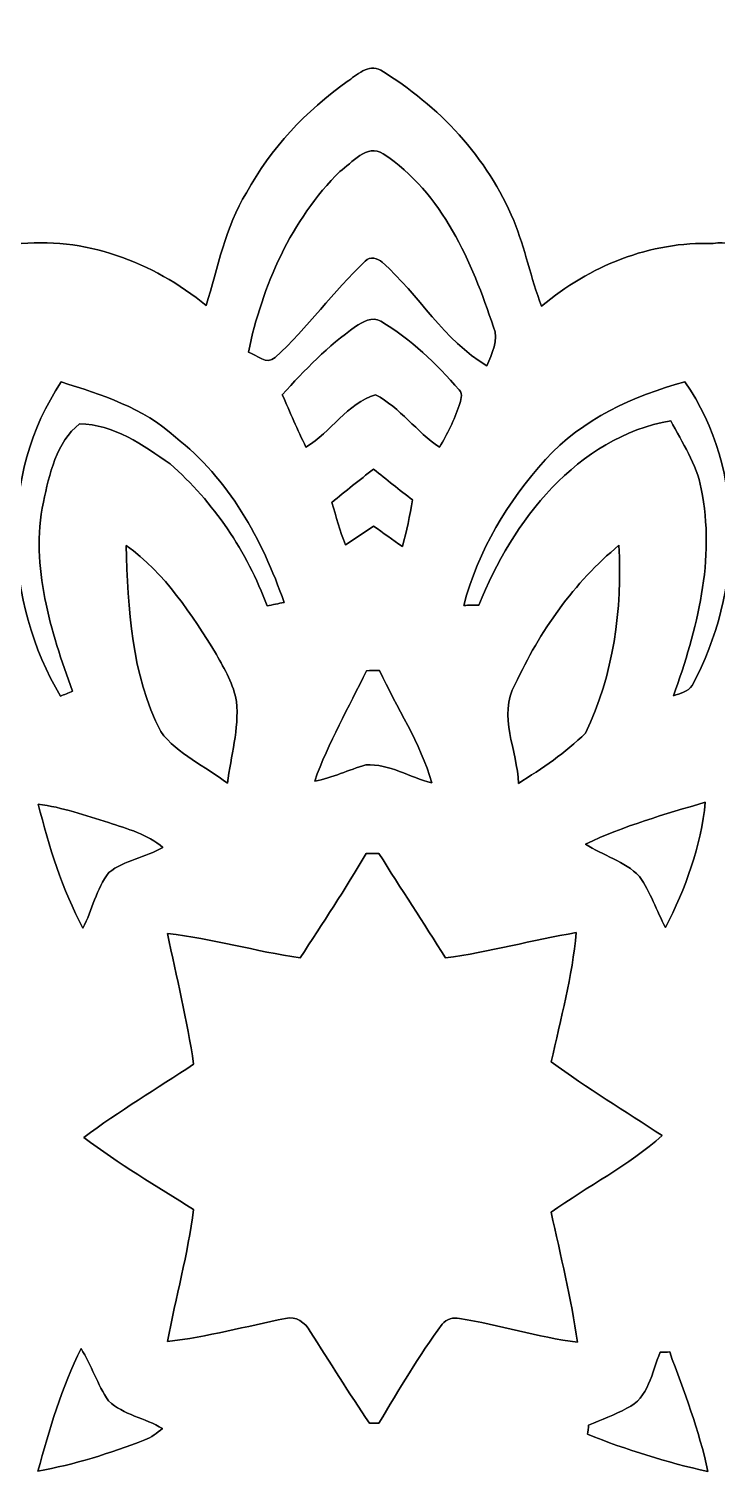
# Model space of a CAD drawing. Header units: centimetres. Extents: x -16.8 to 16.8, y -16.7 to 16.7.
# Drawn here: x 2.28 to 9.05, y -9.16 to 5.13 of the extents above; entities that cross this region are included whole.
import ezdxf

# ---------------------------------------------------------------- set-up
doc = ezdxf.new("R2010")
doc.units = ezdxf.units.CM
doc.header["$MEASUREMENT"] = 0
doc.layers.add('Layer 1', color=7, linetype='Continuous')

msp = doc.modelspace()

# ---------------------------------------------------------------- linework, layer by layer
at = {"layer": 'Layer 1', "color": 7}
for points, knots in [([(-16.77458, 16.66875), (-16.77458, 16.66875), (16.77458, 16.66875), (16.77458, 16.66875), (16.77458, 16.66875), (16.77458, 16.66875), (16.77458, -16.66875), (16.77458, -16.66875), (16.77458, -16.66875), (16.77458, -16.66875), (-16.77458, -16.66875), (-16.77458, -16.66875), (-16.77458, -16.66875), (-16.77458, -16.66875), (-16.77458, 16.66875), (-16.77458, 16.66875), (-16.77458, 16.66875), (-16.77458, 16.66875), (-16.77458, 16.66875), (-16.77458, 16.66875)], [0, 0, 0, 0, 0.16666667, 0.16666667, 0.16666667, 0.16666667, 0.33333333, 0.33333333, 0.33333333, 0.33333333, 0.5, 0.5, 0.5, 0.5, 0.66666667, 0.66666667, 0.66666667, 0.66666667, 1, 1, 1, 1]), ([(5.41267, 4.60798), (5.00733, 4.32082), (4.66055, 3.95146), (4.42031, 3.51508), (4.42031, 3.51508), (4.21464, 3.17535), (4.14055, 2.78059), (4.02484, 2.40594), (4.02484, 2.40594), (3.50238, 2.83386), (2.82293, 3.09174), (2.14101, 3.00743), (2.14101, 3.00743), (1.81681, 2.90266), (1.62031, 2.60632), (1.43263, 2.3428), (1.43263, 2.3428), (1.19451, 1.99214), (1.11795, 1.56845), (1.02129, 1.16381), (1.02129, 1.16381), (0.69215, 1.36454), (0.35983, 1.57798), (-0.01799, 1.67393), (-0.01799, 1.67393), (-0.58773, 1.85349), (-1.20579, 1.80481), (-1.78294, 1.68346), (-1.78294, 1.68346), (-1.93146, 1.16522), (-1.92687, 0.61031), (-1.82492, 0.08396), (-1.82492, 0.08396), (-1.73637, -0.36371), (-1.51553, -0.76623), (-1.26718, -1.14265), (-1.26718, -1.14265), (-1.80128, -1.22978), (-2.34103, -1.39347), (-2.7499, -1.76495), (-2.7499, -1.76495), (-2.94499, -1.94063), (-3.17782, -2.16041), (-3.12385, -2.45145), (-3.12385, -2.45145), (-3.14043, -3.06493), (-2.90618, -3.66536), (-2.51143, -4.13068), (-2.51143, -4.13068), (-2.70122, -4.18924), (-2.89348, -4.23898), (-3.08398, -4.29472), (-3.08398, -4.29472), (-3.70558, -4.48804), (-4.25274, -4.89479), (-4.63303, -5.42149), (-4.63303, -5.42149), (-4.70464, -5.54567), (-4.90749, -5.68113), (-4.82635, -5.8487), (-4.82635, -5.8487), (-4.54484, -6.34682), (-4.10633, -6.74829), (-3.61139, -7.03051), (-3.61139, -7.03051), (-3.2699, -7.22665), (-2.88114, -7.31308), (-2.51072, -7.43691), (-2.51072, -7.43691), (-2.95204, -7.96008), (-3.2071, -8.65681), (-3.09951, -9.34367), (-3.09951, -9.34367), (-3.04341, -9.57298), (-2.8254, -9.70915), (-2.66277, -9.85873), (-2.66277, -9.85873), (-2.27365, -10.19104), (-1.76777, -10.34274), (-1.27, -10.41506), (-1.27, -10.41506), (-1.57127, -10.88954), (-1.84291, -11.4046), (-1.88419, -11.9761), (-1.88419, -11.9761), (-1.89265, -12.35251), (-1.91594, -12.73951), (-1.82033, -13.10816), (-1.82033, -13.10816), (-1.79105, -13.25845), (-1.61255, -13.28667), (-1.48943, -13.30925), (-1.48943, -13.30925), (-0.87877, -13.40097), (-0.23601, -13.35334), (0.33408, -13.10464), (0.33408, -13.10464), (0.58702, -13.00445), (0.80927, -12.84323), (1.05728, -12.73281), (1.05728, -12.73281), (1.10913, -13.44189), (1.45097, -14.16579), (2.07116, -14.54256), (2.07116, -14.54256), (2.77036, -14.69037), (3.47063, -14.38381), (4.02872, -13.97917), (4.02872, -13.97917), (4.12397, -14.24905), (4.16207, -14.53868), (4.28942, -14.79726), (4.28942, -14.79726), (4.46687, -15.20155), (4.72581, -15.56985), (5.05248, -15.86759), (5.05248, -15.86759), (5.23487, -16.02422), (5.42431, -16.21049), (5.66491, -16.27152), (5.66491, -16.27152), (5.9309, -16.21155), (6.13092, -15.99318), (6.33448, -15.8242), (6.33448, -15.8242), (6.86435, -15.34266), (7.16245, -14.66215), (7.30074, -13.97), (7.30074, -13.97), (7.5438, -14.11605), (7.76781, -14.29985), (8.03839, -14.3951), (8.03839, -14.3951), (8.45679, -14.5475), (8.94503, -14.67626), (9.37295, -14.48858), (9.37295, -14.48858), (9.92223, -14.07654), (10.22279, -13.40203), (10.29899, -12.7314), (10.29899, -12.7314), (10.54312, -12.84993), (10.76501, -13.01009), (11.01831, -13.11134), (11.01831, -13.11134), (11.58628, -13.36357), (12.23045, -13.40132), (12.83829, -13.29866), (12.83829, -13.29866), (12.92225, -13.25774), (13.09511, -13.2909), (13.1318, -13.17061), (13.1318, -13.17061), (13.31489, -12.59099), (13.26515, -11.9574), (13.09899, -11.37955), (13.09899, -11.37955), (12.9988, -11.03136), (12.79137, -10.72903), (12.62486, -10.41153), (12.62486, -10.41153), (13.31454, -10.32651), (14.03703, -10.01818), (14.41697, -9.4107), (14.41697, -9.4107), (14.51504, -9.02652), (14.44484, -8.61942), (14.32525, -8.2483), (14.32525, -8.2483), (14.22964, -7.93962), (14.02327, -7.68562), (13.86311, -7.40974), (13.86311, -7.40974), (14.20566, -7.32155), (14.55632, -7.24429), (14.87029, -7.0739), (14.87029, -7.0739), (15.367, -6.83507), (15.76917, -6.43572), (16.07467, -5.98346), (16.07467, -5.98346), (16.12724, -5.90197), (16.20414, -5.79579), (16.14135, -5.69842), (16.14135, -5.69842), (15.89229, -5.19642), (15.44496, -4.82), (14.97259, -4.53602), (14.97259, -4.53602), (14.63075, -4.33105), (14.23599, -4.25168), (13.85923, -4.13879), (13.85923, -4.13879), (14.07125, -3.80153), (14.32525, -3.47557), (14.39721, -3.07269), (14.39721, -3.07269), (14.46248, -2.69169), (14.5669, -2.18052), (14.22823, -1.89371), (14.22823, -1.89371), (13.80455, -1.44074), (13.20659, -1.2319), (12.61216, -1.12854), (12.61216, -1.12854), (12.79525, -0.83503), (12.98857, -0.54151), (13.08347, -0.20496), (13.08347, -0.20496), (13.29443, 0.36336), (13.28314, 0.99166), (13.14697, 1.57586), (13.14697, 1.57586), (13.10569, 1.75648), (12.86827, 1.7205), (12.73387, 1.76671), (12.73387, 1.76671), (12.14649, 1.81751), (11.52807, 1.79246), (10.98515, 1.54023), (10.98515, 1.54023), (10.74067, 1.44074), (10.53077, 1.27847), (10.29511, 1.1624), (10.29511, 1.1624), (10.23126, 1.45344), (10.21327, 1.76071), (10.07463, 2.02918), (10.07463, 2.02918), (9.94586, 2.27859), (9.79911, 2.52307), (9.6079, 2.72909), (9.6079, 2.72909), (9.4488, 2.88396), (9.25618, 3.05894), (9.01382, 3.0159), (9.01382, 3.0159), (8.39435, 3.03812), (7.79533, 2.79471), (7.32543, 2.39959), (7.32543, 2.39959), (7.21713, 2.67441), (7.16456, 2.96792), (7.05097, 3.24062), (7.05097, 3.24062), (6.79415, 3.86115), (6.31331, 4.37409), (5.74216, 4.71946), (5.74216, 4.71946), (5.62328, 4.79178), (5.50192, 4.66831), (5.41267, 4.60798)], [0, 0, 0, 0, 0.015625, 0.015625, 0.015625, 0.015625, 0.03125, 0.03125, 0.03125, 0.03125, 0.046875, 0.046875, 0.046875, 0.046875, 0.0625, 0.0625, 0.0625, 0.0625, 0.078125, 0.078125, 0.078125, 0.078125, 0.09375, 0.09375, 0.09375, 0.09375, 0.109375, 0.109375, 0.109375, 0.109375, 0.125, 0.125, 0.125, 0.125, 0.140625, 0.140625, 0.140625, 0.140625, 0.15625, 0.15625, 0.15625, 0.15625, 0.171875, 0.171875, 0.171875, 0.171875, 0.1875, 0.1875, 0.1875, 0.1875, 0.203125, 0.203125, 0.203125, 0.203125, 0.21875, 0.21875, 0.21875, 0.21875, 0.234375, 0.234375, 0.234375, 0.234375, 0.25, 0.25, 0.25, 0.25, 0.265625, 0.265625, 0.265625, 0.265625, 0.28125, 0.28125, 0.28125, 0.28125, 0.296875, 0.296875, 0.296875, 0.296875, 0.3125, 0.3125, 0.3125, 0.3125, 0.328125, 0.328125, 0.328125, 0.328125, 0.34375, 0.34375, 0.34375, 0.34375, 0.359375, 0.359375, 0.359375, 0.359375, 0.375, 0.375, 0.375, 0.375, 0.390625, 0.390625, 0.390625, 0.390625, 0.40625, 0.40625, 0.40625, 0.40625, 0.421875, 0.421875, 0.421875, 0.421875, 0.4375, 0.4375, 0.4375, 0.4375, 0.453125, 0.453125, 0.453125, 0.453125, 0.46875, 0.46875, 0.46875, 0.46875, 0.484375, 0.484375, 0.484375, 0.484375, 0.5, 0.5, 0.5, 0.5, 0.515625, 0.515625, 0.515625, 0.515625, 0.53125, 0.53125, 0.53125, 0.53125, 0.546875, 0.546875, 0.546875, 0.546875, 0.5625, 0.5625, 0.5625, 0.5625, 0.578125, 0.578125, 0.578125, 0.578125, 0.59375, 0.59375, 0.59375, 0.59375, 0.609375, 0.609375, 0.609375, 0.609375, 0.625, 0.625, 0.625, 0.625, 0.640625, 0.640625, 0.640625, 0.640625, 0.65625, 0.65625, 0.65625, 0.65625, 0.671875, 0.671875, 0.671875, 0.671875, 0.6875, 0.6875, 0.6875, 0.6875, 0.703125, 0.703125, 0.703125, 0.703125, 0.71875, 0.71875, 0.71875, 0.71875, 0.734375, 0.734375, 0.734375, 0.734375, 0.75, 0.75, 0.75, 0.75, 0.765625, 0.765625, 0.765625, 0.765625, 0.78125, 0.78125, 0.78125, 0.78125, 0.796875, 0.796875, 0.796875, 0.796875, 0.8125, 0.8125, 0.8125, 0.8125, 0.828125, 0.828125, 0.828125, 0.828125, 0.84375, 0.84375, 0.84375, 0.84375, 0.859375, 0.859375, 0.859375, 0.859375, 0.875, 0.875, 0.875, 0.875, 0.890625, 0.890625, 0.890625, 0.890625, 0.90625, 0.90625, 0.90625, 0.90625, 0.921875, 0.921875, 0.921875, 0.921875, 0.9375, 0.9375, 0.9375, 0.9375, 0.953125, 0.953125, 0.953125, 0.953125, 0.96875, 0.96875, 0.96875, 0.96875, 1, 1, 1, 1]), ([(5.34106, 3.72533), (5.45782, 3.80577), (5.6074, 4.00262), (5.76686, 3.89819), (5.76686, 3.89819), (6.35106, 3.51296), (6.63963, 2.83457), (6.8513, 2.19428), (6.8513, 2.19428), (6.90951, 2.06375), (6.83401, 1.93287), (6.78709, 1.81293), (6.78709, 1.81293), (6.36341, 2.06058), (6.11999, 2.51248), (5.75804, 2.83069), (5.75804, 2.83069), (5.71253, 2.8702), (5.63562, 2.8956), (5.59047, 2.84163), (5.59047, 2.84163), (5.27332, 2.54741), (5.02461, 2.18475), (4.70253, 1.89477), (4.70253, 1.89477), (4.62209, 1.8161), (4.52296, 1.92088), (4.43971, 1.94557), (4.43971, 1.94557), (4.57694, 2.60103), (4.86057, 3.24838), (5.34106, 3.72533)], [0, 0, 0, 0, 0.11111111, 0.11111111, 0.11111111, 0.11111111, 0.22222222, 0.22222222, 0.22222222, 0.22222222, 0.33333333, 0.33333333, 0.33333333, 0.33333333, 0.44444444, 0.44444444, 0.44444444, 0.44444444, 0.55555556, 0.55555556, 0.55555556, 0.55555556, 0.66666667, 0.66666667, 0.66666667, 0.66666667, 0.77777778, 0.77777778, 0.77777778, 0.77777778, 1, 1, 1, 1]), ([(5.49381, 2.19851), (5.56472, 2.24473), (5.65891, 2.30258), (5.74287, 2.25108), (5.74287, 2.25108), (6.03779, 2.07539), (6.29073, 1.83586), (6.51263, 1.57515), (6.51263, 1.57515), (6.55708, 1.53282), (6.52745, 1.47249), (6.51475, 1.42275), (6.51475, 1.42275), (6.46642, 1.27847), (6.39692, 1.14229), (6.32072, 1.01106), (6.32072, 1.01106), (6.09459, 1.16346), (5.93407, 1.40053), (5.69101, 1.52788), (5.69101, 1.52788), (5.41161, 1.44251), (5.25357, 1.15993), (5.00697, 1.01353), (5.00697, 1.01353), (4.92372, 1.18286), (4.84928, 1.35608), (4.77344, 1.52859), (4.77344, 1.52859), (4.99392, 1.77094), (5.22464, 2.00907), (5.49381, 2.19851)], [0, 0, 0, 0, 0.11111111, 0.11111111, 0.11111111, 0.11111111, 0.22222222, 0.22222222, 0.22222222, 0.22222222, 0.33333333, 0.33333333, 0.33333333, 0.33333333, 0.44444444, 0.44444444, 0.44444444, 0.44444444, 0.55555556, 0.55555556, 0.55555556, 0.55555556, 0.66666667, 0.66666667, 0.66666667, 0.66666667, 0.77777778, 0.77777778, 0.77777778, 0.77777778, 1, 1, 1, 1]), ([(2.59927, 1.65382), (2.99649, 1.53035), (3.40783, 1.39771), (3.72181, 1.11125), (3.72181, 1.11125), (4.24709, 0.70344), (4.57659, 0.10372), (4.79143, -0.5147), (4.79143, -0.5147), (4.73534, -0.52634), (4.6796, -0.53799), (4.62386, -0.54928), (4.62386, -0.54928), (4.42842, -0.01482), (4.09787, 0.47272), (3.6703, 0.84808), (3.6703, 0.84808), (3.40748, 1.02905), (3.11256, 1.24213), (2.77989, 1.24072), (2.77989, 1.24072), (2.54811, 1.0668), (2.4825, 0.74013), (2.42323, 0.47272), (2.42323, 0.47272), (2.29376, -0.16545), (2.49555, -0.79551), (2.71004, -1.38889), (2.71004, -1.38889), (2.67018, -1.40476), (2.63066, -1.42064), (2.59115, -1.43686), (2.59115, -1.43686), (2.04047, -0.50729), (1.98367, 0.74154), (2.59927, 1.65382)], [0, 0, 0, 0, 0.1, 0.1, 0.1, 0.1, 0.2, 0.2, 0.2, 0.2, 0.3, 0.3, 0.3, 0.3, 0.4, 0.4, 0.4, 0.4, 0.5, 0.5, 0.5, 0.5, 0.6, 0.6, 0.6, 0.6, 0.7, 0.7, 0.7, 0.7, 0.8, 0.8, 0.8, 0.8, 1, 1, 1, 1]), ([(8.73584, 1.65488), (9.3412, 0.77682), (9.3024, -0.41487), (8.80569, -1.33103), (8.80569, -1.33103), (8.76617, -1.39453), (8.68539, -1.40688), (8.62154, -1.43369), (8.62154, -1.43369), (8.85613, -0.78564), (9.03711, -0.08819), (8.89494, 0.6036), (8.89494, 0.6036), (8.85084, 0.84702), (8.70867, 1.05728), (8.59578, 1.27247), (8.59578, 1.27247), (7.67327, 1.1109), (7.03615, 0.28399), (6.70877, -0.54151), (6.70877, -0.54151), (6.65868, -0.54187), (6.60894, -0.54257), (6.55955, -0.54363), (6.55955, -0.54363), (6.69925, -0.00776), (6.99347, 0.48331), (7.36388, 0.89112), (7.36388, 0.89112), (7.72407, 1.28799), (8.22642, 1.51836), (8.73584, 1.65488)], [0, 0, 0, 0, 0.11111111, 0.11111111, 0.11111111, 0.11111111, 0.22222222, 0.22222222, 0.22222222, 0.22222222, 0.33333333, 0.33333333, 0.33333333, 0.33333333, 0.44444444, 0.44444444, 0.44444444, 0.44444444, 0.55555556, 0.55555556, 0.55555556, 0.55555556, 0.66666667, 0.66666667, 0.66666667, 0.66666667, 0.77777778, 0.77777778, 0.77777778, 0.77777778, 1, 1, 1, 1]), ([(5.67196, 0.79587), (5.80002, 0.69532), (5.92561, 0.59126), (6.05649, 0.49389), (6.05649, 0.49389), (6.02756, 0.34008), (5.99757, 0.18591), (5.95524, 0.03493), (5.95524, 0.03493), (5.85964, 0.10125), (5.7658, 0.17004), (5.67161, 0.23671), (5.67161, 0.23671), (5.58059, 0.17427), (5.48922, 0.11183), (5.39644, 0.05256), (5.39644, 0.05256), (5.34035, 0.18768), (5.30296, 0.32914), (5.26203, 0.46884), (5.26203, 0.46884), (5.39679, 0.58032), (5.53261, 0.69003), (5.67196, 0.79587)], [0, 0, 0, 0, 0.14285714, 0.14285714, 0.14285714, 0.14285714, 0.28571429, 0.28571429, 0.28571429, 0.28571429, 0.42857143, 0.42857143, 0.42857143, 0.42857143, 0.57142857, 0.57142857, 0.57142857, 0.57142857, 0.71428571, 0.71428571, 0.71428571, 0.71428571, 1, 1, 1, 1]), ([(3.2385, 0.04551), (3.62197, -0.2286), (3.88161, -0.63183), (4.12574, -1.02623), (4.12574, -1.02623), (4.20758, -1.17228), (4.29436, -1.32186), (4.32435, -1.48872), (4.32435, -1.48872), (4.34834, -1.76071), (4.26791, -2.02565), (4.2351, -2.29341), (4.2351, -2.29341), (4.01708, -2.12443), (3.74509, -2.00942), (3.57717, -1.78506), (3.57717, -1.78506), (3.28895, -1.22238), (3.25402, -0.57432), (3.2385, 0.04551)], [0, 0, 0, 0, 0.16666667, 0.16666667, 0.16666667, 0.16666667, 0.33333333, 0.33333333, 0.33333333, 0.33333333, 0.5, 0.5, 0.5, 0.5, 0.66666667, 0.66666667, 0.66666667, 0.66666667, 1, 1, 1, 1]), ([(7.06614, -1.31974), (7.30356, -0.80257), (7.6454, -0.31574), (8.08637, 0.04763), (8.08637, 0.04763), (8.11953, -0.57926), (8.03346, -1.23084), (7.75652, -1.79917), (7.75652, -1.79917), (7.5632, -1.99461), (7.32825, -2.14701), (7.09683, -2.29482), (7.09683, -2.29482), (7.09083, -1.97309), (6.88693, -1.62807), (7.06614, -1.31974)], [0, 0, 0, 0, 0.2, 0.2, 0.2, 0.2, 0.4, 0.4, 0.4, 0.4, 0.6, 0.6, 0.6, 0.6, 1, 1, 1, 1]), ([(5.6007, -1.18639), (5.64339, -1.18498), (5.68607, -1.18357), (5.72911, -1.18251), (5.72911, -1.18251), (5.8995, -1.55152), (6.1341, -1.89548), (6.24522, -2.28953), (6.24522, -2.28953), (6.02686, -2.23626), (5.82789, -2.10009), (5.59682, -2.11279), (5.59682, -2.11279), (5.42678, -2.15971), (5.26768, -2.2419), (5.0927, -2.27154), (5.0927, -2.27154), (5.22499, -1.89301), (5.42996, -1.54764), (5.6007, -1.18639)], [0, 0, 0, 0, 0.16666667, 0.16666667, 0.16666667, 0.16666667, 0.33333333, 0.33333333, 0.33333333, 0.33333333, 0.5, 0.5, 0.5, 0.5, 0.66666667, 0.66666667, 0.66666667, 0.66666667, 1, 1, 1, 1]), ([(2.37173, -2.49731), (2.60879, -2.53012), (2.83598, -2.60914), (3.06423, -2.67935), (3.06423, -2.67935), (3.24838, -2.74179), (3.44911, -2.79294), (3.59939, -2.92488), (3.59939, -2.92488), (3.42794, -3.02048), (3.22157, -3.04906), (3.06599, -3.17183), (3.06599, -3.17183), (2.94217, -3.33234), (2.90442, -3.54048), (2.8127, -3.71898), (2.8127, -3.71898), (2.60703, -3.33693), (2.47897, -2.91641), (2.37173, -2.49731)], [0, 0, 0, 0, 0.16666667, 0.16666667, 0.16666667, 0.16666667, 0.33333333, 0.33333333, 0.33333333, 0.33333333, 0.5, 0.5, 0.5, 0.5, 0.66666667, 0.66666667, 0.66666667, 0.66666667, 1, 1, 1, 1]), ([(7.75723, -2.89207), (8.134, -2.7118), (8.53616, -2.59786), (8.93586, -2.48003), (8.93586, -2.48003), (8.89282, -2.91006), (8.74148, -3.32952), (8.54534, -3.71299), (8.54534, -3.71299), (8.45361, -3.54789), (8.39823, -3.36303), (8.2871, -3.20922), (8.2871, -3.20922), (8.14141, -3.05682), (7.92868, -3.00531), (7.75723, -2.89207)], [0, 0, 0, 0, 0.2, 0.2, 0.2, 0.2, 0.4, 0.4, 0.4, 0.4, 0.6, 0.6, 0.6, 0.6, 1, 1, 1, 1]), ([(5.59964, -2.9845), (5.64127, -2.98379), (5.6829, -2.98309), (5.72523, -2.98309), (5.72523, -2.98309), (5.93831, -3.32881), (6.16656, -3.66501), (6.37857, -4.01144), (6.37857, -4.01144), (6.81179, -3.95217), (7.23477, -3.83575), (7.66551, -3.76238), (7.66551, -3.76238), (7.62811, -4.19312), (7.51099, -4.61116), (7.42033, -5.03237), (7.42033, -5.03237), (7.77169, -5.29237), (8.14599, -5.51921), (8.51147, -5.75839), (8.51147, -5.75839), (8.17986, -6.05296), (7.7791, -6.25722), (7.41821, -6.51298), (7.41821, -6.51298), (7.51346, -6.93737), (7.614, -7.36141), (7.67927, -7.7918), (7.67927, -7.7918), (7.28733, -7.73889), (6.90809, -7.62212), (6.51863, -7.55756), (6.51863, -7.55756), (6.45619, -7.5438), (6.38563, -7.56073), (6.34682, -7.61471), (6.34682, -7.61471), (6.11893, -7.92445), (5.92102, -8.25535), (5.72523, -8.58626), (5.72523, -8.58626), (5.70159, -8.58696), (5.65397, -8.58802), (5.63033, -8.58873), (5.63033, -8.58873), (5.43207, -8.29028), (5.24122, -7.98689), (5.04931, -7.68456), (5.04931, -7.68456), (4.99957, -7.59954), (4.90855, -7.52898), (4.80519, -7.5565), (4.80519, -7.5565), (4.41854, -7.63482), (4.03648, -7.73924), (3.64384, -7.78439), (3.64384, -7.78439), (3.72569, -7.35013), (3.84563, -6.92326), (3.90137, -6.48441), (3.90137, -6.48441), (3.53624, -6.25651), (3.16442, -6.03638), (2.82081, -5.77674), (2.82081, -5.77674), (3.16794, -5.5178), (3.54083, -5.29555), (3.90172, -5.05672), (3.90172, -5.05672), (3.83963, -4.62386), (3.73062, -4.19982), (3.64596, -3.77155), (3.64596, -3.77155), (4.08552, -3.81988), (4.51203, -3.94723), (4.94982, -4.01038), (4.94982, -4.01038), (5.17102, -3.67136), (5.39291, -3.33269), (5.59964, -2.9845)], [0, 0, 0, 0, 0.04761905, 0.04761905, 0.04761905, 0.04761905, 0.0952381, 0.0952381, 0.0952381, 0.0952381, 0.14285714, 0.14285714, 0.14285714, 0.14285714, 0.19047619, 0.19047619, 0.19047619, 0.19047619, 0.23809524, 0.23809524, 0.23809524, 0.23809524, 0.28571429, 0.28571429, 0.28571429, 0.28571429, 0.33333333, 0.33333333, 0.33333333, 0.33333333, 0.38095238, 0.38095238, 0.38095238, 0.38095238, 0.42857143, 0.42857143, 0.42857143, 0.42857143, 0.47619048, 0.47619048, 0.47619048, 0.47619048, 0.52380952, 0.52380952, 0.52380952, 0.52380952, 0.57142857, 0.57142857, 0.57142857, 0.57142857, 0.61904762, 0.61904762, 0.61904762, 0.61904762, 0.66666667, 0.66666667, 0.66666667, 0.66666667, 0.71428571, 0.71428571, 0.71428571, 0.71428571, 0.76190476, 0.76190476, 0.76190476, 0.76190476, 0.80952381, 0.80952381, 0.80952381, 0.80952381, 0.85714286, 0.85714286, 0.85714286, 0.85714286, 0.9047619, 0.9047619, 0.9047619, 0.9047619, 1, 1, 1, 1]), ([(2.79365, -7.85283), (2.89701, -8.01723), (2.95416, -8.20702), (3.06352, -8.36789), (3.06352, -8.36789), (3.21063, -8.50724), (3.42547, -8.5344), (3.5941, -8.64094), (3.5941, -8.64094), (3.54154, -8.68504), (3.48474, -8.72631), (3.42018, -8.75171), (3.42018, -8.75171), (3.0794, -8.88471), (2.72874, -8.99336), (2.36855, -9.06004), (2.36855, -9.06004), (2.48356, -8.64905), (2.60279, -8.2363), (2.79365, -7.85283)], [0, 0, 0, 0, 0.16666667, 0.16666667, 0.16666667, 0.16666667, 0.33333333, 0.33333333, 0.33333333, 0.33333333, 0.5, 0.5, 0.5, 0.5, 0.66666667, 0.66666667, 0.66666667, 0.66666667, 1, 1, 1, 1]), ([(8.49312, -7.88846), (8.51606, -7.88811), (8.56192, -7.88741), (8.5852, -7.88705), (8.5852, -7.88705), (8.72314, -8.2744), (8.87906, -8.65858), (8.95985, -9.06321), (8.95985, -9.06321), (8.55592, -8.9722), (8.1601, -8.85049), (7.77663, -8.69527), (7.77663, -8.69527), (7.77946, -8.67304), (7.78475, -8.6293), (7.78722, -8.60707), (7.78722, -8.60707), (7.91351, -8.55451), (8.04227, -8.50582), (8.16328, -8.44091), (8.16328, -8.44091), (8.38165, -8.34461), (8.40775, -8.0832), (8.49312, -7.88846)], [0, 0, 0, 0, 0.14285714, 0.14285714, 0.14285714, 0.14285714, 0.28571429, 0.28571429, 0.28571429, 0.28571429, 0.42857143, 0.42857143, 0.42857143, 0.42857143, 0.57142857, 0.57142857, 0.57142857, 0.57142857, 0.71428571, 0.71428571, 0.71428571, 0.71428571, 1, 1, 1, 1])]:
    msp.add_open_spline(points, degree=3, knots=knots, dxfattribs=at)
at = {"layer": 'Layer 1', "color": 8}
for points, knots in [([(5.41267, 4.60798), (5.50192, 4.66831), (5.62328, 4.79178), (5.74216, 4.71946), (5.74216, 4.71946), (6.31331, 4.37409), (6.79415, 3.86115), (7.05097, 3.24062), (7.05097, 3.24062), (7.16456, 2.96792), (7.21713, 2.67441), (7.32543, 2.39959), (7.32543, 2.39959), (7.79533, 2.79471), (8.39435, 3.03812), (9.01382, 3.0159), (9.01382, 3.0159), (9.25618, 3.05894), (9.4488, 2.88396), (9.6079, 2.72909), (9.6079, 2.72909), (9.79911, 2.52307), (9.94586, 2.27859), (10.07463, 2.02918), (10.07463, 2.02918), (10.21327, 1.76071), (10.23126, 1.45344), (10.29511, 1.1624), (10.29511, 1.1624), (10.53077, 1.27847), (10.74067, 1.44074), (10.98515, 1.54023), (10.98515, 1.54023), (11.52807, 1.79246), (12.14649, 1.81751), (12.73387, 1.76671), (12.73387, 1.76671), (12.86827, 1.7205), (13.10569, 1.75648), (13.14697, 1.57586), (13.14697, 1.57586), (13.28314, 0.99166), (13.29443, 0.36336), (13.08347, -0.20496), (13.08347, -0.20496), (12.98857, -0.54151), (12.79525, -0.83503), (12.61216, -1.12854), (12.61216, -1.12854), (13.20659, -1.2319), (13.80455, -1.44074), (14.22823, -1.89371), (14.22823, -1.89371), (14.5669, -2.18052), (14.46248, -2.69169), (14.39721, -3.07269), (14.39721, -3.07269), (14.32525, -3.47557), (14.07125, -3.80153), (13.85923, -4.13879), (13.85923, -4.13879), (14.23599, -4.25168), (14.63075, -4.33105), (14.97259, -4.53602), (14.97259, -4.53602), (15.44496, -4.82), (15.89229, -5.19642), (16.14135, -5.69842), (16.14135, -5.69842), (16.20414, -5.79579), (16.12724, -5.90197), (16.07467, -5.98346), (16.07467, -5.98346), (15.76917, -6.43572), (15.367, -6.83507), (14.87029, -7.0739), (14.87029, -7.0739), (14.55632, -7.24429), (14.20566, -7.32155), (13.86311, -7.40974), (13.86311, -7.40974), (14.02327, -7.68562), (14.22964, -7.93962), (14.32525, -8.2483), (14.32525, -8.2483), (14.44484, -8.61942), (14.51504, -9.02652), (14.41697, -9.4107), (14.41697, -9.4107), (14.03703, -10.01818), (13.31454, -10.32651), (12.62486, -10.41153), (12.62486, -10.41153), (12.79137, -10.72903), (12.9988, -11.03136), (13.09899, -11.37955), (13.09899, -11.37955), (13.26515, -11.9574), (13.31489, -12.59099), (13.1318, -13.17061), (13.1318, -13.17061), (13.09511, -13.2909), (12.92225, -13.25774), (12.83829, -13.29866), (12.83829, -13.29866), (12.23045, -13.40132), (11.58628, -13.36357), (11.01831, -13.11134), (11.01831, -13.11134), (10.76501, -13.01009), (10.54312, -12.84993), (10.29899, -12.7314), (10.29899, -12.7314), (10.22279, -13.40203), (9.92223, -14.07654), (9.37295, -14.48858), (9.37295, -14.48858), (8.94503, -14.67626), (8.45679, -14.5475), (8.03839, -14.3951), (8.03839, -14.3951), (7.76781, -14.29985), (7.5438, -14.11605), (7.30074, -13.97), (7.30074, -13.97), (7.16245, -14.66215), (6.86435, -15.34266), (6.33448, -15.8242), (6.33448, -15.8242), (6.13092, -15.99318), (5.9309, -16.21155), (5.66491, -16.27152), (5.66491, -16.27152), (5.42431, -16.21049), (5.23487, -16.02422), (5.05248, -15.86759), (5.05248, -15.86759), (4.72581, -15.56985), (4.46687, -15.20155), (4.28942, -14.79726), (4.28942, -14.79726), (4.16207, -14.53868), (4.12397, -14.24905), (4.02872, -13.97917), (4.02872, -13.97917), (3.47063, -14.38381), (2.77036, -14.69037), (2.07116, -14.54256), (2.07116, -14.54256), (1.45097, -14.16579), (1.10913, -13.44189), (1.05728, -12.73281), (1.05728, -12.73281), (0.80927, -12.84323), (0.58702, -13.00445), (0.33408, -13.10464), (0.33408, -13.10464), (-0.23601, -13.35334), (-0.87877, -13.40097), (-1.48943, -13.30925), (-1.48943, -13.30925), (-1.61255, -13.28667), (-1.79105, -13.25845), (-1.82033, -13.10816), (-1.82033, -13.10816), (-1.91594, -12.73951), (-1.89265, -12.35251), (-1.88419, -11.9761), (-1.88419, -11.9761), (-1.84291, -11.4046), (-1.57127, -10.88954), (-1.27, -10.41506), (-1.27, -10.41506), (-1.76777, -10.34274), (-2.27365, -10.19104), (-2.66277, -9.85873), (-2.66277, -9.85873), (-2.8254, -9.70915), (-3.04341, -9.57298), (-3.09951, -9.34367), (-3.09951, -9.34367), (-3.2071, -8.65681), (-2.95204, -7.96008), (-2.51072, -7.43691), (-2.51072, -7.43691), (-2.88114, -7.31308), (-3.2699, -7.22665), (-3.61139, -7.03051), (-3.61139, -7.03051), (-4.10633, -6.74829), (-4.54484, -6.34682), (-4.82635, -5.8487), (-4.82635, -5.8487), (-4.90749, -5.68113), (-4.70464, -5.54567), (-4.63303, -5.42149), (-4.63303, -5.42149), (-4.25274, -4.89479), (-3.70558, -4.48804), (-3.08398, -4.29472), (-3.08398, -4.29472), (-2.89348, -4.23898), (-2.70122, -4.18924), (-2.51143, -4.13068), (-2.51143, -4.13068), (-2.90618, -3.66536), (-3.14043, -3.06493), (-3.12385, -2.45145), (-3.12385, -2.45145), (-3.17782, -2.16041), (-2.94499, -1.94063), (-2.7499, -1.76495), (-2.7499, -1.76495), (-2.34103, -1.39347), (-1.80128, -1.22978), (-1.26718, -1.14265), (-1.26718, -1.14265), (-1.51553, -0.76623), (-1.73637, -0.36371), (-1.82492, 0.08396), (-1.82492, 0.08396), (-1.92687, 0.61031), (-1.93146, 1.16522), (-1.78294, 1.68346), (-1.78294, 1.68346), (-1.20579, 1.80481), (-0.58773, 1.85349), (-0.01799, 1.67393), (-0.01799, 1.67393), (0.35983, 1.57798), (0.69215, 1.36454), (1.02129, 1.16381), (1.02129, 1.16381), (1.11795, 1.56845), (1.19451, 1.99214), (1.43263, 2.3428), (1.43263, 2.3428), (1.62031, 2.60632), (1.81681, 2.90266), (2.14101, 3.00743), (2.14101, 3.00743), (2.82293, 3.09174), (3.50238, 2.83386), (4.02484, 2.40594), (4.02484, 2.40594), (4.14055, 2.78059), (4.21464, 3.17535), (4.42031, 3.51508), (4.42031, 3.51508), (4.66055, 3.95146), (5.00733, 4.32082), (5.41267, 4.60798), (5.41267, 4.60798), (5.41267, 4.60798), (5.41267, 4.60798), (5.41267, 4.60798)], [0, 0, 0, 0, 0.01538462, 0.01538462, 0.01538462, 0.01538462, 0.03076923, 0.03076923, 0.03076923, 0.03076923, 0.04615385, 0.04615385, 0.04615385, 0.04615385, 0.06153846, 0.06153846, 0.06153846, 0.06153846, 0.07692308, 0.07692308, 0.07692308, 0.07692308, 0.09230769, 0.09230769, 0.09230769, 0.09230769, 0.10769231, 0.10769231, 0.10769231, 0.10769231, 0.12307692, 0.12307692, 0.12307692, 0.12307692, 0.13846154, 0.13846154, 0.13846154, 0.13846154, 0.15384615, 0.15384615, 0.15384615, 0.15384615, 0.16923077, 0.16923077, 0.16923077, 0.16923077, 0.18461538, 0.18461538, 0.18461538, 0.18461538, 0.2, 0.2, 0.2, 0.2, 0.21538462, 0.21538462, 0.21538462, 0.21538462, 0.23076923, 0.23076923, 0.23076923, 0.23076923, 0.24615385, 0.24615385, 0.24615385, 0.24615385, 0.26153846, 0.26153846, 0.26153846, 0.26153846, 0.27692308, 0.27692308, 0.27692308, 0.27692308, 0.29230769, 0.29230769, 0.29230769, 0.29230769, 0.30769231, 0.30769231, 0.30769231, 0.30769231, 0.32307692, 0.32307692, 0.32307692, 0.32307692, 0.33846154, 0.33846154, 0.33846154, 0.33846154, 0.35384615, 0.35384615, 0.35384615, 0.35384615, 0.36923077, 0.36923077, 0.36923077, 0.36923077, 0.38461538, 0.38461538, 0.38461538, 0.38461538, 0.4, 0.4, 0.4, 0.4, 0.41538462, 0.41538462, 0.41538462, 0.41538462, 0.43076923, 0.43076923, 0.43076923, 0.43076923, 0.44615385, 0.44615385, 0.44615385, 0.44615385, 0.46153846, 0.46153846, 0.46153846, 0.46153846, 0.47692308, 0.47692308, 0.47692308, 0.47692308, 0.49230769, 0.49230769, 0.49230769, 0.49230769, 0.50769231, 0.50769231, 0.50769231, 0.50769231, 0.52307692, 0.52307692, 0.52307692, 0.52307692, 0.53846154, 0.53846154, 0.53846154, 0.53846154, 0.55384615, 0.55384615, 0.55384615, 0.55384615, 0.56923077, 0.56923077, 0.56923077, 0.56923077, 0.58461538, 0.58461538, 0.58461538, 0.58461538, 0.6, 0.6, 0.6, 0.6, 0.61538462, 0.61538462, 0.61538462, 0.61538462, 0.63076923, 0.63076923, 0.63076923, 0.63076923, 0.64615385, 0.64615385, 0.64615385, 0.64615385, 0.66153846, 0.66153846, 0.66153846, 0.66153846, 0.67692308, 0.67692308, 0.67692308, 0.67692308, 0.69230769, 0.69230769, 0.69230769, 0.69230769, 0.70769231, 0.70769231, 0.70769231, 0.70769231, 0.72307692, 0.72307692, 0.72307692, 0.72307692, 0.73846154, 0.73846154, 0.73846154, 0.73846154, 0.75384615, 0.75384615, 0.75384615, 0.75384615, 0.76923077, 0.76923077, 0.76923077, 0.76923077, 0.78461538, 0.78461538, 0.78461538, 0.78461538, 0.8, 0.8, 0.8, 0.8, 0.81538462, 0.81538462, 0.81538462, 0.81538462, 0.83076923, 0.83076923, 0.83076923, 0.83076923, 0.84615385, 0.84615385, 0.84615385, 0.84615385, 0.86153846, 0.86153846, 0.86153846, 0.86153846, 0.87692308, 0.87692308, 0.87692308, 0.87692308, 0.89230769, 0.89230769, 0.89230769, 0.89230769, 0.90769231, 0.90769231, 0.90769231, 0.90769231, 0.92307692, 0.92307692, 0.92307692, 0.92307692, 0.93846154, 0.93846154, 0.93846154, 0.93846154, 0.95384615, 0.95384615, 0.95384615, 0.95384615, 0.96923077, 0.96923077, 0.96923077, 0.96923077, 1, 1, 1, 1]), ([(5.34106, 3.72533), (4.86057, 3.24838), (4.57694, 2.60103), (4.43971, 1.94557), (4.43971, 1.94557), (4.52296, 1.92088), (4.62209, 1.8161), (4.70253, 1.89477), (4.70253, 1.89477), (5.02461, 2.18475), (5.27332, 2.54741), (5.59047, 2.84163), (5.59047, 2.84163), (5.63562, 2.8956), (5.71253, 2.8702), (5.75804, 2.83069), (5.75804, 2.83069), (6.11999, 2.51248), (6.36341, 2.06058), (6.78709, 1.81293), (6.78709, 1.81293), (6.83401, 1.93287), (6.90951, 2.06375), (6.8513, 2.19428), (6.8513, 2.19428), (6.63963, 2.83457), (6.35106, 3.51296), (5.76686, 3.89819), (5.76686, 3.89819), (5.6074, 4.00262), (5.45782, 3.80577), (5.34106, 3.72533), (5.34106, 3.72533), (5.34106, 3.72533), (5.34106, 3.72533), (5.34106, 3.72533)], [0, 0, 0, 0, 0.1, 0.1, 0.1, 0.1, 0.2, 0.2, 0.2, 0.2, 0.3, 0.3, 0.3, 0.3, 0.4, 0.4, 0.4, 0.4, 0.5, 0.5, 0.5, 0.5, 0.6, 0.6, 0.6, 0.6, 0.7, 0.7, 0.7, 0.7, 0.8, 0.8, 0.8, 0.8, 1, 1, 1, 1]), ([(5.49381, 2.19851), (5.22464, 2.00907), (4.99392, 1.77094), (4.77344, 1.52859), (4.77344, 1.52859), (4.84928, 1.35608), (4.92372, 1.18286), (5.00697, 1.01353), (5.00697, 1.01353), (5.25357, 1.15993), (5.41161, 1.44251), (5.69101, 1.52788), (5.69101, 1.52788), (5.93407, 1.40053), (6.09459, 1.16346), (6.32072, 1.01106), (6.32072, 1.01106), (6.39692, 1.14229), (6.46642, 1.27847), (6.51475, 1.42275), (6.51475, 1.42275), (6.52745, 1.47249), (6.55708, 1.53282), (6.51263, 1.57515), (6.51263, 1.57515), (6.29073, 1.83586), (6.03779, 2.07539), (5.74287, 2.25108), (5.74287, 2.25108), (5.65891, 2.30258), (5.56472, 2.24473), (5.49381, 2.19851), (5.49381, 2.19851), (5.49381, 2.19851), (5.49381, 2.19851), (5.49381, 2.19851)], [0, 0, 0, 0, 0.1, 0.1, 0.1, 0.1, 0.2, 0.2, 0.2, 0.2, 0.3, 0.3, 0.3, 0.3, 0.4, 0.4, 0.4, 0.4, 0.5, 0.5, 0.5, 0.5, 0.6, 0.6, 0.6, 0.6, 0.7, 0.7, 0.7, 0.7, 0.8, 0.8, 0.8, 0.8, 1, 1, 1, 1]), ([(2.59927, 1.65382), (1.98367, 0.74154), (2.04047, -0.50729), (2.59115, -1.43686), (2.59115, -1.43686), (2.63066, -1.42064), (2.67018, -1.40476), (2.71004, -1.38889), (2.71004, -1.38889), (2.49555, -0.79551), (2.29376, -0.16545), (2.42323, 0.47272), (2.42323, 0.47272), (2.4825, 0.74013), (2.54811, 1.0668), (2.77989, 1.24072), (2.77989, 1.24072), (3.11256, 1.24213), (3.40748, 1.02905), (3.6703, 0.84808), (3.6703, 0.84808), (4.09787, 0.47272), (4.42842, -0.01482), (4.62386, -0.54928), (4.62386, -0.54928), (4.6796, -0.53799), (4.73534, -0.52634), (4.79143, -0.5147), (4.79143, -0.5147), (4.57659, 0.10372), (4.24709, 0.70344), (3.72181, 1.11125), (3.72181, 1.11125), (3.40783, 1.39771), (2.99649, 1.53035), (2.59927, 1.65382), (2.59927, 1.65382), (2.59927, 1.65382), (2.59927, 1.65382), (2.59927, 1.65382)], [0, 0, 0, 0, 0.09090909, 0.09090909, 0.09090909, 0.09090909, 0.18181818, 0.18181818, 0.18181818, 0.18181818, 0.27272727, 0.27272727, 0.27272727, 0.27272727, 0.36363636, 0.36363636, 0.36363636, 0.36363636, 0.45454545, 0.45454545, 0.45454545, 0.45454545, 0.54545455, 0.54545455, 0.54545455, 0.54545455, 0.63636364, 0.63636364, 0.63636364, 0.63636364, 0.72727273, 0.72727273, 0.72727273, 0.72727273, 0.81818182, 0.81818182, 0.81818182, 0.81818182, 1, 1, 1, 1]), ([(8.73584, 1.65488), (8.22642, 1.51836), (7.72407, 1.28799), (7.36388, 0.89112), (7.36388, 0.89112), (6.99347, 0.48331), (6.69925, -0.00776), (6.55955, -0.54363), (6.55955, -0.54363), (6.60894, -0.54257), (6.65868, -0.54187), (6.70877, -0.54151), (6.70877, -0.54151), (7.03615, 0.28399), (7.67327, 1.1109), (8.59578, 1.27247), (8.59578, 1.27247), (8.70867, 1.05728), (8.85084, 0.84702), (8.89494, 0.6036), (8.89494, 0.6036), (9.03711, -0.08819), (8.85613, -0.78564), (8.62154, -1.43369), (8.62154, -1.43369), (8.68539, -1.40688), (8.76617, -1.39453), (8.80569, -1.33103), (8.80569, -1.33103), (9.3024, -0.41487), (9.3412, 0.77682), (8.73584, 1.65488), (8.73584, 1.65488), (8.73584, 1.65488), (8.73584, 1.65488), (8.73584, 1.65488)], [0, 0, 0, 0, 0.1, 0.1, 0.1, 0.1, 0.2, 0.2, 0.2, 0.2, 0.3, 0.3, 0.3, 0.3, 0.4, 0.4, 0.4, 0.4, 0.5, 0.5, 0.5, 0.5, 0.6, 0.6, 0.6, 0.6, 0.7, 0.7, 0.7, 0.7, 0.8, 0.8, 0.8, 0.8, 1, 1, 1, 1]), ([(5.67196, 0.79587), (5.53261, 0.69003), (5.39679, 0.58032), (5.26203, 0.46884), (5.26203, 0.46884), (5.30296, 0.32914), (5.34035, 0.18768), (5.39644, 0.05256), (5.39644, 0.05256), (5.48922, 0.11183), (5.58059, 0.17427), (5.67161, 0.23671), (5.67161, 0.23671), (5.7658, 0.17004), (5.85964, 0.10125), (5.95524, 0.03493), (5.95524, 0.03493), (5.99757, 0.18591), (6.02756, 0.34008), (6.05649, 0.49389), (6.05649, 0.49389), (5.92561, 0.59126), (5.80002, 0.69532), (5.67196, 0.79587), (5.67196, 0.79587), (5.67196, 0.79587), (5.67196, 0.79587), (5.67196, 0.79587)], [0, 0, 0, 0, 0.125, 0.125, 0.125, 0.125, 0.25, 0.25, 0.25, 0.25, 0.375, 0.375, 0.375, 0.375, 0.5, 0.5, 0.5, 0.5, 0.625, 0.625, 0.625, 0.625, 0.75, 0.75, 0.75, 0.75, 1, 1, 1, 1]), ([(3.2385, 0.04551), (3.25402, -0.57432), (3.28895, -1.22238), (3.57717, -1.78506), (3.57717, -1.78506), (3.74509, -2.00942), (4.01708, -2.12443), (4.2351, -2.29341), (4.2351, -2.29341), (4.26791, -2.02565), (4.34834, -1.76071), (4.32435, -1.48872), (4.32435, -1.48872), (4.29436, -1.32186), (4.20758, -1.17228), (4.12574, -1.02623), (4.12574, -1.02623), (3.88161, -0.63183), (3.62197, -0.2286), (3.2385, 0.04551), (3.2385, 0.04551), (3.2385, 0.04551), (3.2385, 0.04551), (3.2385, 0.04551)], [0, 0, 0, 0, 0.14285714, 0.14285714, 0.14285714, 0.14285714, 0.28571429, 0.28571429, 0.28571429, 0.28571429, 0.42857143, 0.42857143, 0.42857143, 0.42857143, 0.57142857, 0.57142857, 0.57142857, 0.57142857, 0.71428571, 0.71428571, 0.71428571, 0.71428571, 1, 1, 1, 1]), ([(7.06614, -1.31974), (6.88693, -1.62807), (7.09083, -1.97309), (7.09683, -2.29482), (7.09683, -2.29482), (7.32825, -2.14701), (7.5632, -1.99461), (7.75652, -1.79917), (7.75652, -1.79917), (8.03346, -1.23084), (8.11953, -0.57926), (8.08637, 0.04763), (8.08637, 0.04763), (7.6454, -0.31574), (7.30356, -0.80257), (7.06614, -1.31974), (7.06614, -1.31974), (7.06614, -1.31974), (7.06614, -1.31974), (7.06614, -1.31974)], [0, 0, 0, 0, 0.16666667, 0.16666667, 0.16666667, 0.16666667, 0.33333333, 0.33333333, 0.33333333, 0.33333333, 0.5, 0.5, 0.5, 0.5, 0.66666667, 0.66666667, 0.66666667, 0.66666667, 1, 1, 1, 1]), ([(5.6007, -1.18639), (5.42996, -1.54764), (5.22499, -1.89301), (5.0927, -2.27154), (5.0927, -2.27154), (5.26768, -2.2419), (5.42678, -2.15971), (5.59682, -2.11279), (5.59682, -2.11279), (5.82789, -2.10009), (6.02686, -2.23626), (6.24522, -2.28953), (6.24522, -2.28953), (6.1341, -1.89548), (5.8995, -1.55152), (5.72911, -1.18251), (5.72911, -1.18251), (5.68607, -1.18357), (5.64339, -1.18498), (5.6007, -1.18639), (5.6007, -1.18639), (5.6007, -1.18639), (5.6007, -1.18639), (5.6007, -1.18639)], [0, 0, 0, 0, 0.14285714, 0.14285714, 0.14285714, 0.14285714, 0.28571429, 0.28571429, 0.28571429, 0.28571429, 0.42857143, 0.42857143, 0.42857143, 0.42857143, 0.57142857, 0.57142857, 0.57142857, 0.57142857, 0.71428571, 0.71428571, 0.71428571, 0.71428571, 1, 1, 1, 1]), ([(2.37173, -2.49731), (2.47897, -2.91641), (2.60703, -3.33693), (2.8127, -3.71898), (2.8127, -3.71898), (2.90442, -3.54048), (2.94217, -3.33234), (3.06599, -3.17183), (3.06599, -3.17183), (3.22157, -3.04906), (3.42794, -3.02048), (3.59939, -2.92488), (3.59939, -2.92488), (3.44911, -2.79294), (3.24838, -2.74179), (3.06423, -2.67935), (3.06423, -2.67935), (2.83598, -2.60914), (2.60879, -2.53012), (2.37173, -2.49731), (2.37173, -2.49731), (2.37173, -2.49731), (2.37173, -2.49731), (2.37173, -2.49731)], [0, 0, 0, 0, 0.14285714, 0.14285714, 0.14285714, 0.14285714, 0.28571429, 0.28571429, 0.28571429, 0.28571429, 0.42857143, 0.42857143, 0.42857143, 0.42857143, 0.57142857, 0.57142857, 0.57142857, 0.57142857, 0.71428571, 0.71428571, 0.71428571, 0.71428571, 1, 1, 1, 1]), ([(7.75723, -2.89207), (7.92868, -3.00531), (8.14141, -3.05682), (8.2871, -3.20922), (8.2871, -3.20922), (8.39823, -3.36303), (8.45361, -3.54789), (8.54534, -3.71299), (8.54534, -3.71299), (8.74148, -3.32952), (8.89282, -2.91006), (8.93586, -2.48003), (8.93586, -2.48003), (8.53616, -2.59786), (8.134, -2.7118), (7.75723, -2.89207), (7.75723, -2.89207), (7.75723, -2.89207), (7.75723, -2.89207), (7.75723, -2.89207)], [0, 0, 0, 0, 0.16666667, 0.16666667, 0.16666667, 0.16666667, 0.33333333, 0.33333333, 0.33333333, 0.33333333, 0.5, 0.5, 0.5, 0.5, 0.66666667, 0.66666667, 0.66666667, 0.66666667, 1, 1, 1, 1]), ([(5.59964, -2.9845), (5.39291, -3.33269), (5.17102, -3.67136), (4.94982, -4.01038), (4.94982, -4.01038), (4.51203, -3.94723), (4.08552, -3.81988), (3.64596, -3.77155), (3.64596, -3.77155), (3.73062, -4.19982), (3.83963, -4.62386), (3.90172, -5.05672), (3.90172, -5.05672), (3.54083, -5.29555), (3.16794, -5.5178), (2.82081, -5.77674), (2.82081, -5.77674), (3.16442, -6.03638), (3.53624, -6.25651), (3.90137, -6.48441), (3.90137, -6.48441), (3.84563, -6.92326), (3.72569, -7.35013), (3.64384, -7.78439), (3.64384, -7.78439), (4.03648, -7.73924), (4.41854, -7.63482), (4.80519, -7.5565), (4.80519, -7.5565), (4.90855, -7.52898), (4.99957, -7.59954), (5.04931, -7.68456), (5.04931, -7.68456), (5.24122, -7.98689), (5.43207, -8.29028), (5.63033, -8.58873), (5.63033, -8.58873), (5.65397, -8.58802), (5.70159, -8.58696), (5.72523, -8.58626), (5.72523, -8.58626), (5.92102, -8.25535), (6.11893, -7.92445), (6.34682, -7.61471), (6.34682, -7.61471), (6.38563, -7.56073), (6.45619, -7.5438), (6.51863, -7.55756), (6.51863, -7.55756), (6.90809, -7.62212), (7.28733, -7.73889), (7.67927, -7.7918), (7.67927, -7.7918), (7.614, -7.36141), (7.51346, -6.93737), (7.41821, -6.51298), (7.41821, -6.51298), (7.7791, -6.25722), (8.17986, -6.05296), (8.51147, -5.75839), (8.51147, -5.75839), (8.14599, -5.51921), (7.77169, -5.29237), (7.42033, -5.03237), (7.42033, -5.03237), (7.51099, -4.61116), (7.62811, -4.19312), (7.66551, -3.76238), (7.66551, -3.76238), (7.23477, -3.83575), (6.81179, -3.95217), (6.37857, -4.01144), (6.37857, -4.01144), (6.16656, -3.66501), (5.93831, -3.32881), (5.72523, -2.98309), (5.72523, -2.98309), (5.6829, -2.98309), (5.64127, -2.98379), (5.59964, -2.9845), (5.59964, -2.9845), (5.59964, -2.9845), (5.59964, -2.9845), (5.59964, -2.9845)], [0, 0, 0, 0, 0.04545455, 0.04545455, 0.04545455, 0.04545455, 0.09090909, 0.09090909, 0.09090909, 0.09090909, 0.13636364, 0.13636364, 0.13636364, 0.13636364, 0.18181818, 0.18181818, 0.18181818, 0.18181818, 0.22727273, 0.22727273, 0.22727273, 0.22727273, 0.27272727, 0.27272727, 0.27272727, 0.27272727, 0.31818182, 0.31818182, 0.31818182, 0.31818182, 0.36363636, 0.36363636, 0.36363636, 0.36363636, 0.40909091, 0.40909091, 0.40909091, 0.40909091, 0.45454545, 0.45454545, 0.45454545, 0.45454545, 0.5, 0.5, 0.5, 0.5, 0.54545455, 0.54545455, 0.54545455, 0.54545455, 0.59090909, 0.59090909, 0.59090909, 0.59090909, 0.63636364, 0.63636364, 0.63636364, 0.63636364, 0.68181818, 0.68181818, 0.68181818, 0.68181818, 0.72727273, 0.72727273, 0.72727273, 0.72727273, 0.77272727, 0.77272727, 0.77272727, 0.77272727, 0.81818182, 0.81818182, 0.81818182, 0.81818182, 0.86363636, 0.86363636, 0.86363636, 0.86363636, 0.90909091, 0.90909091, 0.90909091, 0.90909091, 1, 1, 1, 1]), ([(2.79365, -7.85283), (2.60279, -8.2363), (2.48356, -8.64905), (2.36855, -9.06004), (2.36855, -9.06004), (2.72874, -8.99336), (3.0794, -8.88471), (3.42018, -8.75171), (3.42018, -8.75171), (3.48474, -8.72631), (3.54154, -8.68504), (3.5941, -8.64094), (3.5941, -8.64094), (3.42547, -8.5344), (3.21063, -8.50724), (3.06352, -8.36789), (3.06352, -8.36789), (2.95416, -8.20702), (2.89701, -8.01723), (2.79365, -7.85283), (2.79365, -7.85283), (2.79365, -7.85283), (2.79365, -7.85283), (2.79365, -7.85283)], [0, 0, 0, 0, 0.14285714, 0.14285714, 0.14285714, 0.14285714, 0.28571429, 0.28571429, 0.28571429, 0.28571429, 0.42857143, 0.42857143, 0.42857143, 0.42857143, 0.57142857, 0.57142857, 0.57142857, 0.57142857, 0.71428571, 0.71428571, 0.71428571, 0.71428571, 1, 1, 1, 1]), ([(8.49312, -7.88846), (8.40775, -8.0832), (8.38165, -8.34461), (8.16328, -8.44091), (8.16328, -8.44091), (8.04227, -8.50582), (7.91351, -8.55451), (7.78722, -8.60707), (7.78722, -8.60707), (7.78475, -8.6293), (7.77946, -8.67304), (7.77663, -8.69527), (7.77663, -8.69527), (8.1601, -8.85049), (8.55592, -8.9722), (8.95985, -9.06321), (8.95985, -9.06321), (8.87906, -8.65858), (8.72314, -8.2744), (8.5852, -7.88705), (8.5852, -7.88705), (8.56192, -7.88741), (8.51606, -7.88811), (8.49312, -7.88846), (8.49312, -7.88846), (8.49312, -7.88846), (8.49312, -7.88846), (8.49312, -7.88846)], [0, 0, 0, 0, 0.125, 0.125, 0.125, 0.125, 0.25, 0.25, 0.25, 0.25, 0.375, 0.375, 0.375, 0.375, 0.5, 0.5, 0.5, 0.5, 0.625, 0.625, 0.625, 0.625, 0.75, 0.75, 0.75, 0.75, 1, 1, 1, 1])]:
    msp.add_open_spline(points, degree=3, knots=knots, dxfattribs=at)

doc.saveas('drawing.dxf')
